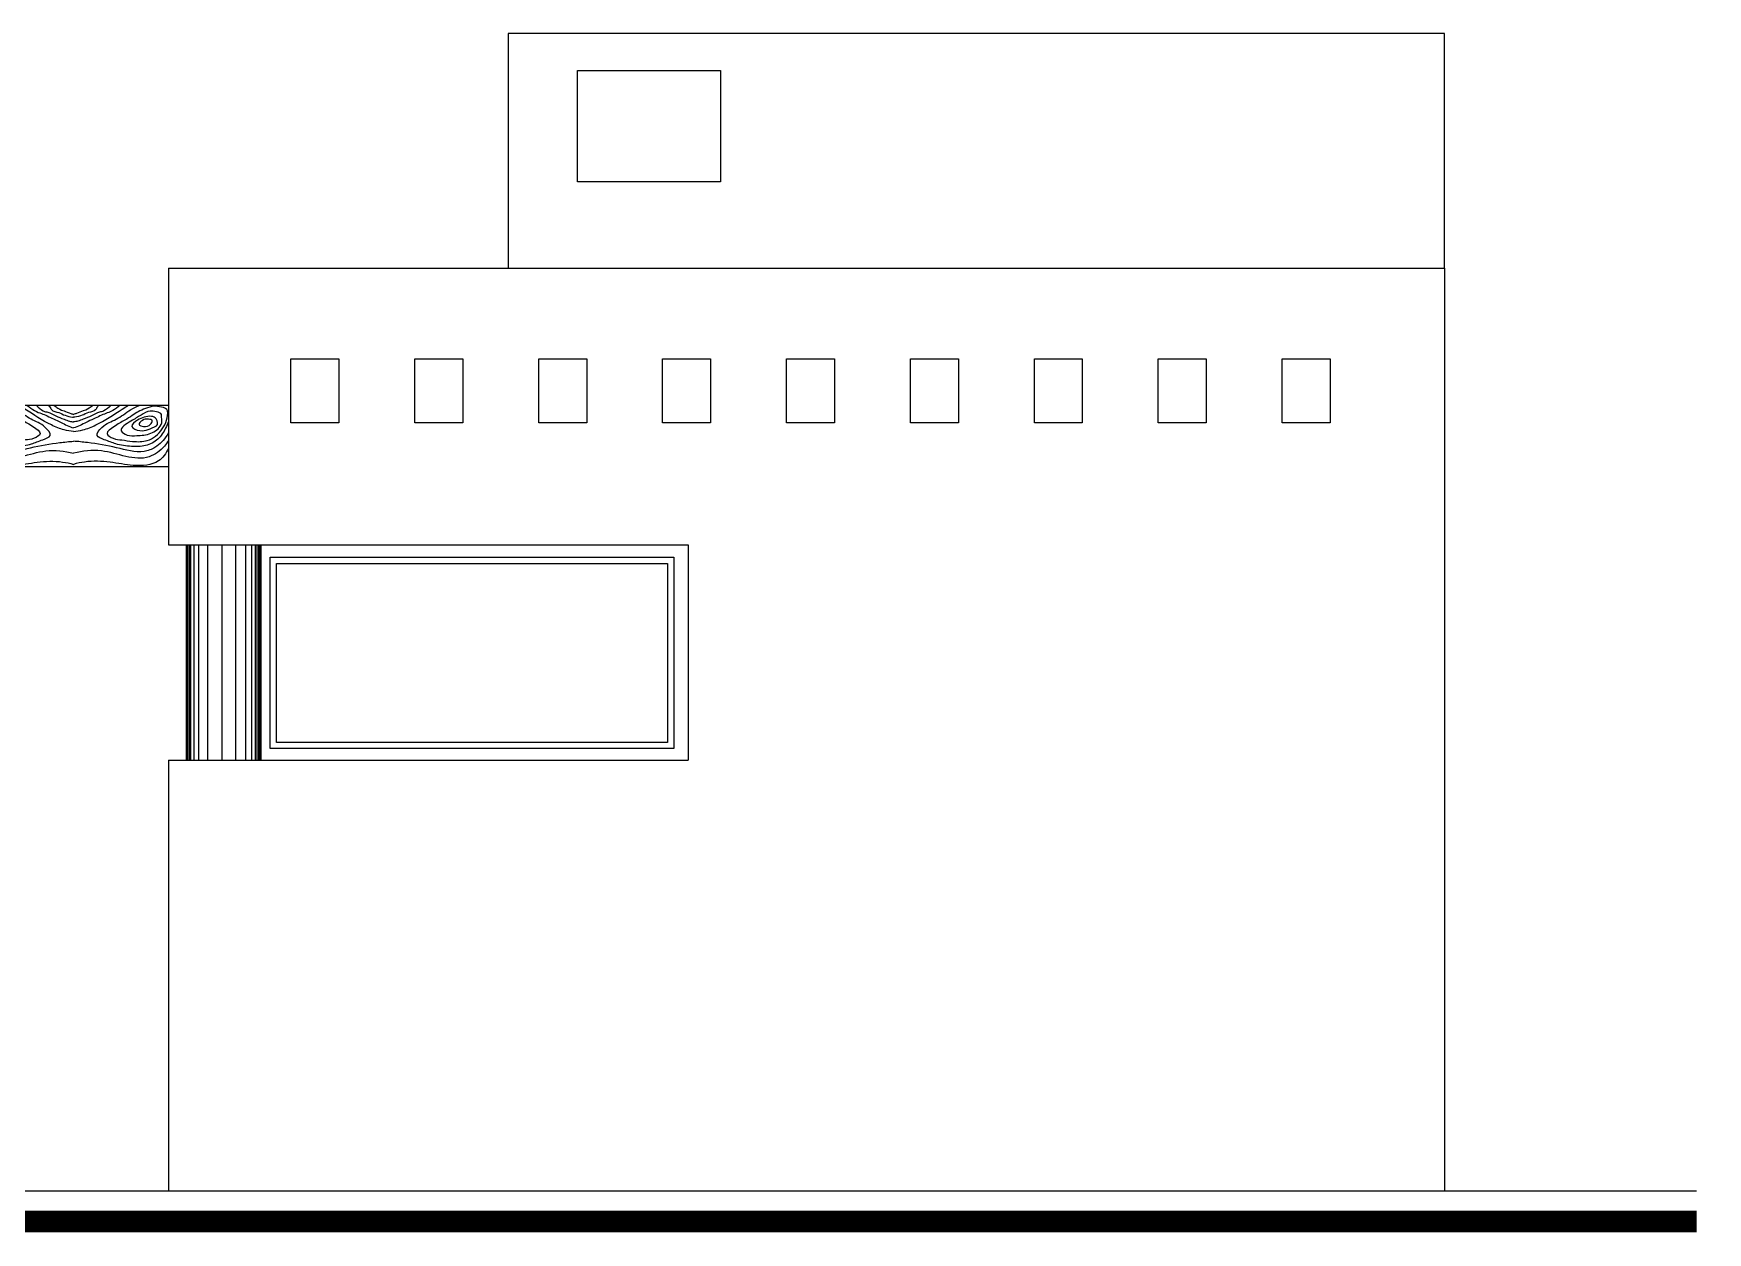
# Model space of a CAD drawing. Extents: x 152 to 700, y -120 to 84.
# Drawn here: x 178.44 to 183.88, y 76.95 to 80.85 of the extents above; entities that cross this region are included whole.
import ezdxf

# ---------------------------------------------------------------- set-up
doc = ezdxf.new("R2010")
doc.units = 0
doc.header["$LTSCALE"] = 0.03
doc.layers.get('0').update_dxf_attribs({"linetype": 'CONTINUOUS'})
doc.layers.add('MUEBLES', color=8, linetype='CONTINUOUS')

msp = doc.modelspace()

# ---------------------------------------------------------------- linework, layer by layer
at = {"ltscale": 0.03}
for p, q in [((183.0296, 80.8474), (179.9843, 80.8474)), ((179.9843, 80.8474), (179.9843, 80.0843)), ((183.0296, 80.0843), (183.0296, 80.8474)), ((178.8796, 80.0843), (178.8796, 79.1843)), ((178.8796, 80.0843), (183.0296, 80.0843)), ((183.0296, 80.0843), (183.0296, 77.0843)), ((178.8796, 79.1843), (180.5696, 79.1843)), ((178.9376, 79.1843), (178.9376, 78.4843)), ((179.1796, 79.1843), (179.1796, 78.4843)), ((180.5696, 79.1843), (180.5696, 78.4843)), ((178.8796, 78.4843), (180.5696, 78.4843)), ((178.8796, 78.4843), (178.8796, 77.0843)), ((153.2214, 77.0843), (183.8492, 77.0843))]:
    msp.add_line(p, q, dxfattribs=at)
msp.add_lwpolyline([(180.2098, 80.7275), (180.6754, 80.7275), (180.6754, 80.3648), (180.2098, 80.3648)], close=True)
for points in [[(179.2781, 79.7892), (179.4341, 79.7892), (179.4341, 79.5815), (179.2781, 79.5815)], [(179.681, 79.7892), (179.837, 79.7892), (179.837, 79.5815), (179.681, 79.5815)], [(180.0839, 79.7892), (180.2399, 79.7892), (180.2399, 79.5815), (180.0839, 79.5815)], [(180.4868, 79.7892), (180.6428, 79.7892), (180.6428, 79.5815), (180.4868, 79.5815)], [(180.8897, 79.7892), (181.0457, 79.7892), (181.0457, 79.5815), (180.8897, 79.5815)], [(181.2926, 79.7892), (181.4486, 79.7892), (181.4486, 79.5815), (181.2926, 79.5815)], [(181.6955, 79.7892), (181.8514, 79.7892), (181.8514, 79.5815), (181.6955, 79.5815)], [(182.0984, 79.7892), (182.2543, 79.7892), (182.2543, 79.5815), (182.0984, 79.5815)], [(182.5013, 79.7892), (182.6572, 79.7892), (182.6572, 79.5815), (182.5013, 79.5815)]]:
    msp.add_lwpolyline(points, close=True, dxfattribs=at)
at = {"ltscale": 0.03, "const_width": 0.071}
msp.add_lwpolyline([(153.2214, 76.984), (183.8492, 76.984)], dxfattribs=at)
at = {"layer": 'MUEBLES', "ltscale": 0.03}
for p, q in [((178.8796, 79.6378), (176.8796, 79.6378)), ((178.8796, 79.4378), (176.8796, 79.4378)), ((178.9394, 79.1843), (178.9394, 78.4843)), ((178.9421, 79.1843), (178.9421, 78.4843)), ((178.9465, 79.1843), (178.9465, 78.4843)), ((178.9519, 79.1843), (178.9519, 78.4843)), ((178.9617, 79.1843), (178.9617, 78.4843)), ((178.9777, 79.1843), (178.9777, 78.4843)), ((179.0063, 79.1843), (179.0063, 78.4843)), ((179.0535, 79.1843), (179.0535, 78.4843)), ((179.0972, 79.1843), (179.0972, 78.4843)), ((179.1302, 79.1843), (179.1302, 78.4843)), ((179.1498, 79.1843), (179.1498, 78.4843)), ((179.1614, 79.1843), (179.1614, 78.4843)), ((179.1676, 79.1843), (179.1676, 78.4843)), ((179.1721, 79.1843), (179.1721, 78.4843)), ((179.1748, 79.1843), (179.1748, 78.4843)), ((179.1774, 79.1843), (179.1774, 78.4843))]:
    msp.add_line(p, q, dxfattribs=at)
for points in [[(179.2105, 79.144), (180.5231, 79.144), (180.5231, 78.5219), (179.2105, 78.5219)], [(179.2305, 79.124), (180.5031, 79.124), (180.5031, 78.5419), (179.2305, 78.5419)]]:
    msp.add_lwpolyline(points, close=True, dxfattribs=at)
at = {"layer": 'MUEBLES', "ltscale": 5}
for points, knots in [([(178.2298, 79.6305), (178.2312, 79.6283), (178.2473, 79.6006), (178.2554, 79.5477), (178.2996, 79.5016), (178.3588, 79.4795), (178.4341, 79.5037), (178.5087, 79.5148), (178.5563, 79.5206), (178.5712, 79.5213)], [0.0836716, 0.0836716, 0.0836716, 0.0836716, 0.0987557, 0.267036, 0.3729718, 0.4444585, 0.6146, 0.7976134, 0.8816638, 0.8816638, 0.8816638, 0.8816638]), ([(178.248, 79.6378), (178.2479, 79.6377), (178.2467, 79.6332), (178.2486, 79.6269), (178.2503, 79.622), (178.2568, 79.6026), (178.2674, 79.5692), (178.2942, 79.5249), (178.3372, 79.5042), (178.3849, 79.5033), (178.4321, 79.51), (178.4643, 79.5248), (178.5052, 79.5373), (178.4725, 79.5778), (178.4316, 79.5897), (178.3935, 79.6207), (178.368, 79.6336), (178.3585, 79.6378)], [0.6013577, 0.6013577, 0.6013577, 0.6013577, 0.6017614, 0.6174404, 0.6174404, 0.6174404, 0.6788902, 0.722914, 0.7681642, 0.8143713, 0.8656137, 0.9055586, 0.9320593, 0.9630603, 1.0162482, 1.0724748, 1.1033181, 1.1033181, 1.1033181, 1.1033181]), ([(178.5712, 79.5531), (178.5611, 79.5546), (178.5361, 79.5581), (178.4812, 79.5806), (178.4353, 79.6117), (178.4007, 79.634), (178.3945, 79.6378)], [0.5579184, 0.5579184, 0.5579184, 0.5579184, 0.616203, 0.7011023, 0.8909677, 0.9321023, 0.9321023, 0.9321023, 0.9321023]), ([(178.4204, 79.6378), (178.4278, 79.6321), (178.4494, 79.6168), (178.4702, 79.6113), (178.5015, 79.596), (178.5354, 79.5807), (178.557, 79.5686), (178.5712, 79.5647)], [0.0273715, 0.0273715, 0.0273715, 0.0273715, 0.0450229, 0.0702002, 0.1127947, 0.1398796, 0.1843622, 0.1843622, 0.1843622, 0.1843622]), ([(178.4506, 79.6378), (178.4572, 79.631), (178.4729, 79.6176), (178.4908, 79.6164), (178.5135, 79.6032), (178.5366, 79.594), (178.5562, 79.587), (178.5667, 79.5849), (178.5712, 79.5842)], [0.0245934, 0.0245934, 0.0245934, 0.0245934, 0.0428412, 0.057894, 0.0862902, 0.1160101, 0.134247, 0.148155, 0.148155, 0.148155, 0.148155]), ([(178.489, 79.6378), (178.4904, 79.6367), (178.4968, 79.6313), (178.4986, 79.6182), (178.5238, 79.6163), (178.5435, 79.604), (178.5606, 79.6012), (178.5701, 79.5996), (178.5712, 79.5994)], [0.02378041, 0.02378041, 0.02378041, 0.02378041, 0.02719603, 0.04078623, 0.0654223, 0.08738057, 0.11256093, 0.1160804, 0.1160804, 0.1160804, 0.1160804]), ([(178.508, 79.6378), (178.5117, 79.6347), (178.5273, 79.6231), (178.5396, 79.6216), (178.5575, 79.6126), (178.5682, 79.6096), (178.5712, 79.6087)], [0.01425696, 0.01425696, 0.01425696, 0.01425696, 0.02345859, 0.04541687, 0.06870787, 0.07824328, 0.07824328, 0.07824328, 0.07824328]), ([(178.6919, 79.6378), (178.6853, 79.631), (178.6696, 79.6176), (178.6517, 79.6164), (178.629, 79.6032), (178.6059, 79.594), (178.5863, 79.587), (178.5758, 79.5849), (178.5712, 79.5842)], [0.0245934, 0.0245934, 0.0245934, 0.0245934, 0.0428412, 0.057894, 0.0862902, 0.1160101, 0.134247, 0.148155, 0.148155, 0.148155, 0.148155]), ([(178.7221, 79.6378), (178.7147, 79.6321), (178.6931, 79.6168), (178.6723, 79.6113), (178.641, 79.596), (178.6071, 79.5807), (178.5855, 79.5686), (178.5712, 79.5647)], [0.0273715, 0.0273715, 0.0273715, 0.0273715, 0.0450229, 0.0702002, 0.1127947, 0.1398796, 0.1843622, 0.1843622, 0.1843622, 0.1843622]), ([(178.5712, 79.5531), (178.5814, 79.5546), (178.6064, 79.5581), (178.6613, 79.5806), (178.7072, 79.6117), (178.7418, 79.634), (178.748, 79.6378)], [0.5579184, 0.5579184, 0.5579184, 0.5579184, 0.616203, 0.7011023, 0.8909677, 0.9321023, 0.9321023, 0.9321023, 0.9321023]), ([(178.6345, 79.6378), (178.6308, 79.6347), (178.6152, 79.6231), (178.6029, 79.6216), (178.585, 79.6126), (178.5743, 79.6096), (178.5712, 79.6087)], [0.01425696, 0.01425696, 0.01425696, 0.01425696, 0.02345859, 0.04541687, 0.06870787, 0.07824328, 0.07824328, 0.07824328, 0.07824328]), ([(178.6535, 79.6378), (178.6521, 79.6367), (178.6457, 79.6313), (178.6439, 79.6182), (178.6187, 79.6163), (178.599, 79.604), (178.5819, 79.6012), (178.5724, 79.5996), (178.5712, 79.5994)], [0.02378041, 0.02378041, 0.02378041, 0.02378041, 0.02719603, 0.04078623, 0.0654223, 0.08738057, 0.11256093, 0.1160804, 0.1160804, 0.1160804, 0.1160804]), ([(178.8796, 79.5858), (178.8769, 79.5786), (178.8682, 79.5579), (178.8483, 79.5249), (178.8053, 79.5042), (178.7576, 79.5033), (178.7104, 79.51), (178.6782, 79.5248), (178.6373, 79.5373), (178.67, 79.5778), (178.7109, 79.5897), (178.749, 79.6207), (178.7745, 79.6336), (178.784, 79.6378)], [0.6558078, 0.6558078, 0.6558078, 0.6558078, 0.6788902, 0.722914, 0.7681642, 0.8143713, 0.8656137, 0.9055586, 0.9320593, 0.9630603, 1.0162482, 1.0724748, 1.1033181, 1.1033181, 1.1033181, 1.1033181]), ([(178.2505, 79.5476), (178.257, 79.5325), (178.2749, 79.5008), (178.3524, 79.4437), (178.4592, 79.5004), (178.5417, 79.4895), (178.5712, 79.4822)], [0.1083546, 0.1083546, 0.1083546, 0.1083546, 0.2013584, 0.3158881, 0.6115729, 0.7835616, 0.7835616, 0.7835616, 0.7835616]), ([(178.8796, 79.5501), (178.8782, 79.5471), (178.8679, 79.5277), (178.8429, 79.5016), (178.7837, 79.4795), (178.7084, 79.5037), (178.6338, 79.5148), (178.5862, 79.5206), (178.5712, 79.5213)], [0.2484995, 0.2484995, 0.2484995, 0.2484995, 0.267036, 0.3729718, 0.4444585, 0.6146, 0.7976134, 0.8816638, 0.8816638, 0.8816638, 0.8816638]), ([(178.2626, 79.4991), (178.2709, 79.4819), (178.2962, 79.4443), (178.3771, 79.4391), (178.454, 79.4556), (178.5195, 79.458), (178.5597, 79.4499), (178.5712, 79.4462)], [0.0719329, 0.0719329, 0.0719329, 0.0719329, 0.1763869, 0.3332264, 0.4774141, 0.6341089, 0.7021398, 0.7021398, 0.7021398, 0.7021398]), ([(178.8796, 79.5236), (178.8758, 79.5174), (178.8597, 79.495), (178.7901, 79.4437), (178.6833, 79.5004), (178.6008, 79.4895), (178.5712, 79.4822)], [0.1595275, 0.1595275, 0.1595275, 0.1595275, 0.2013584, 0.3158881, 0.6115729, 0.7835616, 0.7835616, 0.7835616, 0.7835616]), ([(178.8799, 79.4991), (178.8716, 79.4819), (178.8463, 79.4443), (178.7654, 79.4391), (178.6885, 79.4556), (178.623, 79.458), (178.5828, 79.4499), (178.5712, 79.4462)], [0.0719329, 0.0719329, 0.0719329, 0.0719329, 0.1763869, 0.3332264, 0.4774141, 0.6341089, 0.7021398, 0.7021398, 0.7021398, 0.7021398])]:
    msp.add_open_spline(points, degree=3, knots=knots, dxfattribs=at)
for points, start_tangent, end_tangent in [([(178.2654, 79.6199), (178.283, 79.5614), (178.3318, 79.5238), (178.3793, 79.521), (178.4147, 79.5255), (178.4426, 79.531), (178.4622, 79.5461), (178.4405, 79.5685), (178.4044, 79.5902), (178.3803, 79.6047), (178.3611, 79.6174), (178.338, 79.6278), (178.3098, 79.6354), (178.2857, 79.6323), (178.2654, 79.6199)], (-0.106893, -0.994271), (-0.106893, -0.994271)), ([(178.8771, 79.6199), (178.8595, 79.5614), (178.8107, 79.5238), (178.7632, 79.521), (178.7278, 79.5255), (178.6999, 79.531), (178.6803, 79.5461), (178.702, 79.5685), (178.7381, 79.5902), (178.7622, 79.6047), (178.7814, 79.6174), (178.8045, 79.6278), (178.8327, 79.6354), (178.8568, 79.6323), (178.8771, 79.6199)], (0.106893, -0.994271), (0.106893, -0.994271)), ([(178.8558, 79.5755), (178.8224, 79.5472), (178.7766, 79.5396), (178.745, 79.5417), (178.7264, 79.5551), (178.7577, 79.5868), (178.7904, 79.6064), (178.82, 79.6195), (178.8413, 79.6171), (178.8568, 79.6089), (178.8575, 79.5999), (178.8558, 79.5755)], (-0.452531, -0.891749), (-0.452531, -0.891749)), ([(178.8403, 79.572), (178.8138, 79.5596), (178.7866, 79.5562), (178.7608, 79.5699), (178.779, 79.5902), (178.8004, 79.5996), (178.8244, 79.6023), (178.8399, 79.5941), (178.8403, 79.572)], (-0.866643, -0.498928), (-0.866643, -0.498928)), ([(178.821, 79.5768), (178.7986, 79.5693), (178.7842, 79.5758), (178.7949, 79.5892), (178.8148, 79.593), (178.8269, 79.5885), (178.821, 79.5768)], (-0.609714, -0.792621), (-0.609714, -0.792621))]:
    msp.add_spline(points, degree=3, dxfattribs=dict(at, start_tangent=start_tangent, end_tangent=end_tangent))

doc.saveas('drawing.dxf')
